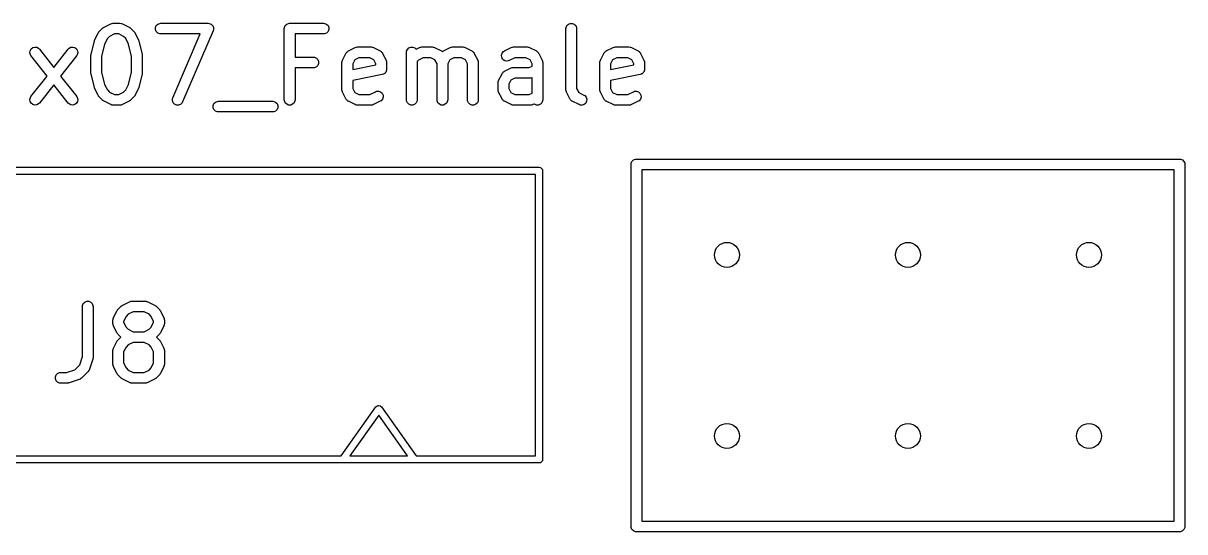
# Model space of a CAD drawing. Extents: x -2.17 to 1.75, y 0.41 to 2.84.
# Drawn here: x -0.019 to 0.623, y 2.562 to 2.843 of the extents above; entities that cross this region are included whole.
import ezdxf

# ---------------------------------------------------------------- set-up
doc = ezdxf.new("R2010")
doc.units = 0
doc.header["$MEASUREMENT"] = 0
doc.layers.add('BLACK', color=7, linetype='CONTINUOUS')

msp = doc.modelspace()

# ---------------------------------------------------------------- linework, layer by layer
at = {"layer": 'BLACK', "linetype": 'CONTINUOUS'}
for p, q in [((0.02962, 2.84265), (0.03016, 2.84286)), ((0.03016, 2.84286), (0.03026, 2.84286)), ((0.03026, 2.84286), (0.03036, 2.8429)), ((0.03036, 2.8429), (0.03094, 2.84296)), ((0.03094, 2.84296), (0.03469, 2.84296)), ((0.03469, 2.84296), (0.03526, 2.8429)), ((0.03526, 2.8429), (0.03536, 2.84286)), ((0.03536, 2.84286), (0.03547, 2.84286)), ((0.03547, 2.84286), (0.03601, 2.84265)), ((0.05554, 2.84246), (0.05661, 2.8429)), ((0.05661, 2.8429), (0.05718, 2.84296)), ((0.05718, 2.84296), (0.08343, 2.84296)), ((0.08343, 2.84296), (0.08401, 2.8429)), ((0.08401, 2.8429), (0.08402, 2.8429)), ((0.08402, 2.8429), (0.08404, 2.8429)), ((0.08404, 2.8429), (0.08455, 2.84268)), ((0.12678, 2.84246), (0.12785, 2.8429)), ((0.12785, 2.8429), (0.12843, 2.84296)), ((0.12843, 2.84296), (0.14717, 2.84296)), ((0.14717, 2.84296), (0.14775, 2.8429)), ((0.14775, 2.8429), (0.14881, 2.84246)), ((0.28239, 2.84246), (0.28345, 2.8429)), ((0.28345, 2.8429), (0.28461, 2.8429)), ((0.28461, 2.8429), (0.28567, 2.84246)), ((0.0208, 2.83383), (0.02267, 2.83758)), ((0.02267, 2.83758), (0.02283, 2.83783)), ((0.02283, 2.83783), (0.02286, 2.8379)), ((0.02286, 2.8379), (0.02292, 2.83798)), ((0.02292, 2.83798), (0.02298, 2.83807)), ((0.02298, 2.83807), (0.02304, 2.83812)), ((0.02304, 2.83812), (0.02323, 2.83835)), ((0.02323, 2.83835), (0.0251, 2.84022)), ((0.0251, 2.84022), (0.02533, 2.84041)), ((0.02533, 2.84041), (0.02538, 2.84047)), ((0.02538, 2.84047), (0.02547, 2.84052)), ((0.02547, 2.84052), (0.02555, 2.84059)), ((0.02555, 2.84059), (0.02562, 2.84062)), ((0.02562, 2.84062), (0.02587, 2.84077)), ((0.02587, 2.84077), (0.02962, 2.84265)), ((0.03163, 2.83705), (0.02894, 2.83571)), ((0.03399, 2.83705), (0.03163, 2.83705)), ((0.03669, 2.83571), (0.03399, 2.83705)), ((0.03601, 2.84265), (0.03976, 2.84077)), ((0.03976, 2.84077), (0.04, 2.84062)), ((0.04, 2.84062), (0.04008, 2.84059)), ((0.04008, 2.84059), (0.04016, 2.84052)), ((0.04016, 2.84052), (0.04025, 2.84047)), ((0.04025, 2.84047), (0.0403, 2.84041)), ((0.0403, 2.84041), (0.04052, 2.84022)), ((0.04052, 2.84022), (0.0424, 2.83835)), ((0.0424, 2.83835), (0.04258, 2.83812)), ((0.04258, 2.83812), (0.04264, 2.83807)), ((0.04264, 2.83807), (0.0427, 2.83798)), ((0.0427, 2.83798), (0.04277, 2.8379)), ((0.04277, 2.8379), (0.0428, 2.83783)), ((0.0428, 2.83783), (0.04295, 2.83758)), ((0.04295, 2.83758), (0.04483, 2.83383)), ((0.05429, 2.84058), (0.05473, 2.84165)), ((0.05429, 2.83943), (0.05429, 2.84058)), ((0.05473, 2.83837), (0.05429, 2.83943)), ((0.05473, 2.84165), (0.05554, 2.84246)), ((0.05554, 2.83755), (0.05473, 2.83837)), ((0.05661, 2.83711), (0.05554, 2.83755)), ((0.05718, 2.83705), (0.05661, 2.83711)), ((0.07895, 2.83705), (0.05718, 2.83705)), ((0.06384, 2.8018), (0.07895, 2.83705)), ((0.08614, 2.83884), (0.06927, 2.79947)), ((0.08455, 2.84268), (0.08507, 2.84246)), ((0.08507, 2.84246), (0.08508, 2.84245)), ((0.08508, 2.84245), (0.0851, 2.84244)), ((0.0851, 2.84244), (0.08549, 2.84204)), ((0.08549, 2.84204), (0.08589, 2.84165)), ((0.08589, 2.84165), (0.08589, 2.84163)), ((0.08589, 2.84163), (0.08591, 2.84162)), ((0.08591, 2.84162), (0.08611, 2.8411)), ((0.08611, 2.8411), (0.08633, 2.84058)), ((0.08632, 2.8394), (0.08614, 2.83884)), ((0.08633, 2.83943), (0.08632, 2.83941)), ((0.08632, 2.83941), (0.08632, 2.8394)), ((0.08633, 2.84058), (0.08633, 2.84056)), ((0.08633, 2.84056), (0.08633, 2.84055)), ((0.08633, 2.84055), (0.08633, 2.83999)), ((0.08633, 2.83999), (0.08633, 2.83943)), ((0.12547, 2.84001), (0.12553, 2.84058)), ((0.12547, 2.80064), (0.12547, 2.84001)), ((0.12553, 2.84058), (0.12597, 2.84165)), ((0.12597, 2.84165), (0.12678, 2.84246)), ((0.14717, 2.83705), (0.13138, 2.83705)), ((0.13138, 2.83705), (0.13138, 2.82421)), ((0.14775, 2.83711), (0.14717, 2.83705)), ((0.14881, 2.83755), (0.14775, 2.83711)), ((0.14881, 2.84246), (0.14963, 2.84165)), ((0.14963, 2.83837), (0.14881, 2.83755)), ((0.14963, 2.84165), (0.15007, 2.84058)), ((0.15007, 2.83943), (0.14963, 2.83837)), ((0.15007, 2.84058), (0.15007, 2.83943)), ((0.28108, 2.84001), (0.28113, 2.84058)), ((0.28108, 2.80626), (0.28108, 2.84001)), ((0.28113, 2.84058), (0.28158, 2.84165)), ((0.28158, 2.84165), (0.28239, 2.84246)), ((0.28567, 2.84246), (0.28649, 2.84165)), ((0.28649, 2.84165), (0.28693, 2.84058)), ((0.28693, 2.84058), (0.28698, 2.84001)), ((0.28698, 2.84001), (0.28698, 2.80696)), ((0.0187, 2.82573), (0.02057, 2.83322)), ((0.02057, 2.83322), (0.02059, 2.83327)), ((0.02059, 2.83329), (0.02068, 2.83353)), ((0.02059, 2.83327), (0.02059, 2.83329)), ((0.02068, 2.83353), (0.02077, 2.83377)), ((0.02077, 2.83377), (0.02078, 2.83379)), ((0.02078, 2.83379), (0.0208, 2.83383)), ((0.02622, 2.83148), (0.02452, 2.82465)), ((0.02774, 2.83451), (0.02622, 2.83148)), ((0.02894, 2.83571), (0.02774, 2.83451)), ((0.03788, 2.83451), (0.03669, 2.83571)), ((0.0394, 2.83148), (0.03788, 2.83451)), ((0.04111, 2.82465), (0.0394, 2.83148)), ((0.04483, 2.83383), (0.04484, 2.83379)), ((0.04484, 2.83379), (0.04486, 2.83377)), ((0.04486, 2.83377), (0.04494, 2.83353)), ((0.04494, 2.83353), (0.04503, 2.83329)), ((0.04503, 2.83329), (0.04504, 2.83327)), ((0.04504, 2.83327), (0.04505, 2.83322)), ((0.04505, 2.83322), (0.04693, 2.82573)), ((-0.01513, 2.82666), (-0.01499, 2.8278)), ((-0.01482, 2.82555), (-0.01513, 2.82666)), ((-0.01499, 2.8278), (-0.01442, 2.82881)), ((-0.0145, 2.82506), (-0.01482, 2.82555)), ((-0.00563, 2.81376), (-0.0145, 2.82506)), ((-0.01442, 2.82881), (-0.01352, 2.82952)), ((-0.01352, 2.82952), (-0.01241, 2.82983)), ((-0.01241, 2.82983), (-0.01127, 2.82969)), ((-0.01127, 2.82969), (-0.01026, 2.82913)), ((-0.01026, 2.82913), (-0.00986, 2.82871)), ((-0.00986, 2.82871), (-0.00187, 2.81854)), ((-0.00187, 2.81854), (0.00612, 2.82871)), ((0.01076, 2.82506), (0.00188, 2.81376)), ((0.00612, 2.82871), (0.00652, 2.82913)), ((0.00652, 2.82913), (0.00752, 2.82969)), ((0.00752, 2.82969), (0.00867, 2.82983)), ((0.00867, 2.82983), (0.00978, 2.82952)), ((0.00978, 2.82952), (0.01068, 2.82881)), ((0.01068, 2.82881), (0.01125, 2.8278)), ((0.01107, 2.82555), (0.01076, 2.82506)), ((0.01138, 2.82666), (0.01107, 2.82555)), ((0.01125, 2.8278), (0.01138, 2.82666)), ((0.01861, 2.82515), (0.01865, 2.82537)), ((0.01862, 2.82511), (0.01861, 2.82515)), ((0.01861, 2.82501), (0.01862, 2.82511)), ((0.01861, 2.81564), (0.01861, 2.82501)), ((0.01865, 2.82537), (0.01867, 2.82559)), ((0.01867, 2.82559), (0.01868, 2.82563)), ((0.01868, 2.82563), (0.0187, 2.82573)), ((0.02452, 2.82465), (0.02452, 2.816)), ((0.04111, 2.816), (0.04111, 2.82465)), ((0.04693, 2.82573), (0.04694, 2.82563)), ((0.04694, 2.82563), (0.04696, 2.82559)), ((0.04696, 2.82559), (0.04698, 2.82537)), ((0.04698, 2.82537), (0.04701, 2.82515)), ((0.04701, 2.82515), (0.047, 2.82511)), ((0.047, 2.82511), (0.04701, 2.82501)), ((0.04701, 2.82501), (0.04701, 2.81564)), ((0.13138, 2.82421), (0.14155, 2.82421)), ((0.14155, 2.82421), (0.14212, 2.82416)), ((0.14212, 2.82416), (0.14319, 2.82371)), ((0.14319, 2.82371), (0.144, 2.8229)), ((0.15766, 2.82258), (0.15953, 2.82633)), ((0.15953, 2.82633), (0.15959, 2.82643)), ((0.15959, 2.82643), (0.15961, 2.82647)), ((0.15961, 2.82647), (0.15965, 2.82653)), ((0.15965, 2.82653), (0.15984, 2.82682)), ((0.15984, 2.82682), (0.16012, 2.82706)), ((0.16012, 2.82706), (0.16036, 2.82734)), ((0.16036, 2.82734), (0.16065, 2.82753)), ((0.16065, 2.82753), (0.16071, 2.82757)), ((0.16071, 2.82757), (0.16075, 2.82759)), ((0.16075, 2.82759), (0.16085, 2.82765)), ((0.16085, 2.82765), (0.1646, 2.82952)), ((0.16662, 2.82393), (0.16437, 2.82281)), ((0.1646, 2.82952), (0.16514, 2.82973)), ((0.16514, 2.82973), (0.16525, 2.82974)), ((0.16525, 2.82974), (0.16534, 2.82978)), ((0.16534, 2.82978), (0.16592, 2.82984)), ((0.16592, 2.82984), (0.17342, 2.82984)), ((0.17272, 2.82393), (0.16662, 2.82393)), ((0.17497, 2.82281), (0.17272, 2.82393)), ((0.17342, 2.82984), (0.174, 2.82978)), ((0.174, 2.82978), (0.17409, 2.82974)), ((0.17409, 2.82974), (0.1742, 2.82973)), ((0.1742, 2.82973), (0.17474, 2.82952)), ((0.17474, 2.82952), (0.17849, 2.82765)), ((0.17849, 2.82765), (0.17859, 2.82759)), ((0.17859, 2.82759), (0.17863, 2.82757)), ((0.17863, 2.82757), (0.17869, 2.82753)), ((0.17869, 2.82753), (0.17898, 2.82734)), ((0.17898, 2.82734), (0.17922, 2.82706)), ((0.17922, 2.82706), (0.1795, 2.82682)), ((0.1795, 2.82682), (0.17969, 2.82653)), ((0.17969, 2.82653), (0.17973, 2.82647)), ((0.17973, 2.82647), (0.17975, 2.82643)), ((0.17975, 2.82643), (0.17981, 2.82633)), ((0.17981, 2.82633), (0.18168, 2.82258)), ((0.19296, 2.82688), (0.19302, 2.82746)), ((0.19296, 2.80064), (0.19296, 2.82688)), ((0.19302, 2.82746), (0.19346, 2.82852)), ((0.19346, 2.82852), (0.19428, 2.82934)), ((0.19428, 2.82934), (0.19534, 2.82978)), ((0.19534, 2.82978), (0.19649, 2.82978)), ((0.19649, 2.82978), (0.19756, 2.82934)), ((0.19756, 2.82934), (0.19832, 2.82858)), ((0.19832, 2.82858), (0.20022, 2.82952)), ((0.20224, 2.82393), (0.19954, 2.82258)), ((0.20022, 2.82952), (0.20076, 2.82973)), ((0.20076, 2.82973), (0.20087, 2.82974)), ((0.20087, 2.82974), (0.20097, 2.82978)), ((0.20097, 2.82978), (0.20154, 2.82984)), ((0.20154, 2.82984), (0.20717, 2.82984)), ((0.20647, 2.82393), (0.20224, 2.82393)), ((0.20871, 2.82281), (0.20647, 2.82393)), ((0.20717, 2.82984), (0.20774, 2.82978)), ((0.20774, 2.82978), (0.20784, 2.82974)), ((0.20784, 2.82974), (0.20795, 2.82973)), ((0.20795, 2.82973), (0.20849, 2.82952)), ((0.20849, 2.82952), (0.21224, 2.82765)), ((0.21224, 2.82765), (0.21233, 2.82759)), ((0.21233, 2.82759), (0.21238, 2.82757)), ((0.21238, 2.82757), (0.21243, 2.82753)), ((0.21243, 2.82753), (0.21273, 2.82734)), ((0.21273, 2.82734), (0.21279, 2.82727)), ((0.21279, 2.82727), (0.21285, 2.82734)), ((0.21285, 2.82734), (0.21315, 2.82753)), ((0.21315, 2.82753), (0.2132, 2.82757)), ((0.2132, 2.82757), (0.21325, 2.82759)), ((0.21325, 2.82759), (0.21334, 2.82765)), ((0.21334, 2.82765), (0.21709, 2.82952)), ((0.21911, 2.82393), (0.21687, 2.82281)), ((0.21709, 2.82952), (0.21763, 2.82973)), ((0.21763, 2.82973), (0.21774, 2.82974)), ((0.21774, 2.82974), (0.21784, 2.82978)), ((0.21784, 2.82978), (0.21841, 2.82984)), ((0.21841, 2.82984), (0.22404, 2.82984)), ((0.22334, 2.82393), (0.21911, 2.82393)), ((0.22559, 2.82281), (0.22334, 2.82393)), ((0.22404, 2.82984), (0.22461, 2.82978)), ((0.22461, 2.82978), (0.22471, 2.82974)), ((0.22471, 2.82974), (0.22482, 2.82973)), ((0.22482, 2.82973), (0.22536, 2.82952)), ((0.22536, 2.82952), (0.22911, 2.82765)), ((0.22911, 2.82765), (0.2292, 2.82759)), ((0.2292, 2.82759), (0.22925, 2.82757)), ((0.22925, 2.82757), (0.22931, 2.82753)), ((0.22931, 2.82753), (0.2296, 2.82734)), ((0.2296, 2.82734), (0.22984, 2.82706)), ((0.22984, 2.82706), (0.23012, 2.82682)), ((0.23012, 2.82682), (0.2303, 2.82653)), ((0.2303, 2.82653), (0.23035, 2.82647)), ((0.23035, 2.82647), (0.23037, 2.82643)), ((0.23037, 2.82643), (0.23043, 2.82633)), ((0.23043, 2.82633), (0.2323, 2.82258)), ((0.24548, 2.82538), (0.24584, 2.82647)), ((0.24556, 2.82423), (0.24548, 2.82538)), ((0.24608, 2.8232), (0.24556, 2.82423)), ((0.24584, 2.82647), (0.2466, 2.82734)), ((0.2466, 2.82734), (0.24709, 2.82765)), ((0.24709, 2.82765), (0.25084, 2.82952)), ((0.25286, 2.82393), (0.24973, 2.82237)), ((0.25084, 2.82952), (0.25138, 2.82973)), ((0.25138, 2.82973), (0.25149, 2.82974)), ((0.25149, 2.82974), (0.25158, 2.82978)), ((0.25158, 2.82978), (0.25216, 2.82984)), ((0.25216, 2.82984), (0.25966, 2.82984)), ((0.25896, 2.82393), (0.25286, 2.82393)), ((0.26121, 2.82281), (0.25896, 2.82393)), ((0.25966, 2.82984), (0.26023, 2.82978)), ((0.26023, 2.82978), (0.26033, 2.82974)), ((0.26033, 2.82974), (0.26044, 2.82973)), ((0.26044, 2.82973), (0.26098, 2.82952)), ((0.26098, 2.82952), (0.26473, 2.82765)), ((0.26473, 2.82765), (0.26483, 2.82759)), ((0.26483, 2.82759), (0.26487, 2.82757)), ((0.26487, 2.82757), (0.26493, 2.82753)), ((0.26493, 2.82753), (0.26522, 2.82734)), ((0.26522, 2.82734), (0.26546, 2.82706)), ((0.26546, 2.82706), (0.26574, 2.82682)), ((0.26574, 2.82682), (0.26592, 2.82653)), ((0.26592, 2.82653), (0.26597, 2.82647)), ((0.26597, 2.82647), (0.26599, 2.82643)), ((0.26599, 2.82643), (0.26605, 2.82633)), ((0.26605, 2.82633), (0.26792, 2.82258)), ((0.30014, 2.82258), (0.30201, 2.82633)), ((0.30201, 2.82633), (0.30207, 2.82643)), ((0.30207, 2.82643), (0.30209, 2.82647)), ((0.30209, 2.82647), (0.30214, 2.82653)), ((0.30214, 2.82653), (0.30232, 2.82682)), ((0.30232, 2.82682), (0.3026, 2.82706)), ((0.3026, 2.82706), (0.30284, 2.82734)), ((0.30284, 2.82734), (0.30313, 2.82753)), ((0.30313, 2.82753), (0.30319, 2.82757)), ((0.30319, 2.82757), (0.30324, 2.82759)), ((0.30324, 2.82759), (0.30333, 2.82765)), ((0.30333, 2.82765), (0.30708, 2.82952)), ((0.3091, 2.82393), (0.30685, 2.82281)), ((0.30708, 2.82952), (0.30762, 2.82973)), ((0.30762, 2.82973), (0.30773, 2.82974)), ((0.30773, 2.82974), (0.30783, 2.82978)), ((0.30783, 2.82978), (0.3084, 2.82984)), ((0.3084, 2.82984), (0.3159, 2.82984)), ((0.3152, 2.82393), (0.3091, 2.82393)), ((0.31745, 2.82281), (0.3152, 2.82393)), ((0.3159, 2.82984), (0.31648, 2.82978)), ((0.31648, 2.82978), (0.31658, 2.82974)), ((0.31658, 2.82974), (0.31668, 2.82973)), ((0.31668, 2.82973), (0.31722, 2.82952)), ((0.31722, 2.82952), (0.32097, 2.82765)), ((0.32097, 2.82765), (0.32107, 2.82759)), ((0.32107, 2.82759), (0.32111, 2.82757)), ((0.32111, 2.82757), (0.32117, 2.82753)), ((0.32117, 2.82753), (0.32146, 2.82734)), ((0.32146, 2.82734), (0.3217, 2.82706)), ((0.3217, 2.82706), (0.32198, 2.82682)), ((0.32198, 2.82682), (0.32217, 2.82653)), ((0.32217, 2.82653), (0.32222, 2.82647)), ((0.32222, 2.82647), (0.32223, 2.82643)), ((0.32223, 2.82643), (0.32229, 2.82633)), ((0.32229, 2.82633), (0.32417, 2.82258)), ((0.14155, 2.81831), (0.13138, 2.81831)), ((0.13138, 2.81831), (0.13138, 2.80064)), ((0.14212, 2.81836), (0.14155, 2.81831)), ((0.14319, 2.8188), (0.14212, 2.81836)), ((0.144, 2.81962), (0.14319, 2.8188)), ((0.144, 2.8229), (0.14444, 2.82184)), ((0.14444, 2.82068), (0.144, 2.81962)), ((0.14444, 2.82184), (0.14444, 2.82068)), ((0.15734, 2.82126), (0.1574, 2.82184)), ((0.15734, 2.80626), (0.15734, 2.82126)), ((0.1574, 2.82184), (0.15744, 2.82193)), ((0.15744, 2.82193), (0.15745, 2.82204)), ((0.15745, 2.82204), (0.15766, 2.82258)), ((0.16437, 2.82281), (0.16325, 2.82056)), ((0.16325, 2.82056), (0.16325, 2.81736)), ((0.16325, 2.81736), (0.17609, 2.81993)), ((0.17609, 2.82056), (0.17497, 2.82281)), ((0.17609, 2.81993), (0.17609, 2.82056)), ((0.18168, 2.82258), (0.18189, 2.82204)), ((0.18189, 2.82204), (0.1819, 2.82193)), ((0.1819, 2.82193), (0.18194, 2.82184)), ((0.18194, 2.82184), (0.182, 2.82126)), ((0.182, 2.81751), (0.18194, 2.81693)), ((0.182, 2.82126), (0.182, 2.81751)), ((0.19954, 2.82258), (0.19887, 2.82191)), ((0.19887, 2.82191), (0.19887, 2.80064)), ((0.20984, 2.82056), (0.20871, 2.82281)), ((0.20984, 2.80064), (0.20984, 2.82056)), ((0.21687, 2.82281), (0.21574, 2.82056)), ((0.21574, 2.82056), (0.21574, 2.80064)), ((0.22671, 2.82056), (0.22559, 2.82281)), ((0.22671, 2.80064), (0.22671, 2.82056)), ((0.2323, 2.82258), (0.23251, 2.82204)), ((0.23251, 2.82204), (0.23252, 2.82193)), ((0.23252, 2.82193), (0.23256, 2.82184)), ((0.23256, 2.82184), (0.23262, 2.82126)), ((0.23262, 2.82126), (0.23262, 2.80064)), ((0.24695, 2.82244), (0.24608, 2.8232)), ((0.24804, 2.82208), (0.24695, 2.82244)), ((0.24709, 2.8164), (0.25084, 2.81828)), ((0.24919, 2.82216), (0.24804, 2.82208)), ((0.24973, 2.82237), (0.24919, 2.82216)), ((0.25084, 2.81828), (0.25138, 2.81848)), ((0.25138, 2.81848), (0.25149, 2.81849)), ((0.25149, 2.81849), (0.25158, 2.81853)), ((0.25158, 2.81853), (0.25216, 2.81859)), ((0.25216, 2.81859), (0.26084, 2.81859)), ((0.26084, 2.81859), (0.26233, 2.81933)), ((0.26233, 2.82056), (0.26121, 2.82281)), ((0.26233, 2.81933), (0.26233, 2.82056)), ((0.26792, 2.82258), (0.26813, 2.82204)), ((0.26813, 2.82204), (0.26814, 2.82193)), ((0.26814, 2.82193), (0.26818, 2.82184)), ((0.26818, 2.82184), (0.26824, 2.82126)), ((0.26824, 2.82126), (0.26824, 2.80064)), ((0.29983, 2.82126), (0.29988, 2.82184)), ((0.29983, 2.80626), (0.29983, 2.82126)), ((0.29988, 2.82184), (0.29992, 2.82193)), ((0.29992, 2.82193), (0.29993, 2.82204)), ((0.29993, 2.82204), (0.30014, 2.82258)), ((0.30685, 2.82281), (0.30573, 2.82056)), ((0.30573, 2.82056), (0.30573, 2.81736)), ((0.30573, 2.81736), (0.31857, 2.81993)), ((0.31857, 2.82056), (0.31745, 2.82281)), ((0.31857, 2.81993), (0.31857, 2.82056)), ((0.32417, 2.82258), (0.32437, 2.82204)), ((0.32437, 2.82204), (0.32438, 2.82193)), ((0.32438, 2.82193), (0.32442, 2.82184)), ((0.32442, 2.82184), (0.32448, 2.82126)), ((0.32448, 2.81751), (0.32442, 2.81693)), ((0.32448, 2.82126), (0.32448, 2.81751)), ((-0.0145, 2.80246), (-0.00563, 2.81376)), ((0.00188, 2.81376), (0.01076, 2.80246)), ((0.01862, 2.81553), (0.01861, 2.81564)), ((0.01861, 2.81549), (0.01862, 2.81553)), ((0.01865, 2.81528), (0.01861, 2.81549)), ((0.01867, 2.81506), (0.01865, 2.81528)), ((0.01868, 2.81502), (0.01867, 2.81506)), ((0.0187, 2.81492), (0.01868, 2.81502)), ((0.02057, 2.80742), (0.0187, 2.81492)), ((0.02452, 2.816), (0.02622, 2.80917)), ((0.0394, 2.80917), (0.04111, 2.816)), ((0.04693, 2.81492), (0.04505, 2.80742)), ((0.04694, 2.81502), (0.04693, 2.81492)), ((0.04696, 2.81506), (0.04694, 2.81502)), ((0.04698, 2.81528), (0.04696, 2.81506)), ((0.04701, 2.81549), (0.04698, 2.81528)), ((0.04701, 2.81564), (0.047, 2.81553)), ((0.047, 2.81553), (0.04701, 2.81549)), ((0.17962, 2.81461), (0.16325, 2.81134)), ((0.16325, 2.81134), (0.16325, 2.80696)), ((0.18018, 2.81478), (0.17962, 2.81461)), ((0.18042, 2.81494), (0.18018, 2.81478)), ((0.18068, 2.81505), (0.18042, 2.81494)), ((0.18089, 2.81526), (0.18068, 2.81505)), ((0.18113, 2.81542), (0.18089, 2.81526)), ((0.18129, 2.81566), (0.18113, 2.81542)), ((0.1815, 2.81587), (0.18129, 2.81566)), ((0.18161, 2.81614), (0.1815, 2.81587)), ((0.18177, 2.81638), (0.18161, 2.81614)), ((0.18183, 2.81667), (0.18177, 2.81638)), ((0.18194, 2.81693), (0.18183, 2.81667)), ((0.24368, 2.81068), (0.24369, 2.81079)), ((0.24369, 2.81079), (0.24389, 2.81133)), ((0.24389, 2.81133), (0.24577, 2.81508)), ((0.24577, 2.81508), (0.24583, 2.81518)), ((0.24583, 2.81518), (0.24584, 2.81522)), ((0.24584, 2.81522), (0.24589, 2.81528)), ((0.24589, 2.81528), (0.24608, 2.81557)), ((0.24608, 2.81557), (0.24636, 2.81581)), ((0.24636, 2.81581), (0.2466, 2.81609)), ((0.2466, 2.81609), (0.24689, 2.81628)), ((0.24689, 2.81628), (0.24695, 2.81633)), ((0.24695, 2.81633), (0.24699, 2.81634)), ((0.24699, 2.81634), (0.24709, 2.8164)), ((0.25061, 2.81156), (0.24949, 2.80931)), ((0.25286, 2.81268), (0.25061, 2.81156)), ((0.26153, 2.81268), (0.25286, 2.81268)), ((0.26211, 2.81274), (0.26153, 2.81268)), ((0.26221, 2.81278), (0.26211, 2.81274)), ((0.26231, 2.81279), (0.26221, 2.81278)), ((0.26233, 2.81279), (0.26231, 2.81279)), ((0.26233, 2.80434), (0.26233, 2.81279)), ((0.32211, 2.81461), (0.30573, 2.81134)), ((0.30573, 2.81134), (0.30573, 2.80696)), ((0.32266, 2.81478), (0.32211, 2.81461)), ((0.3229, 2.81494), (0.32266, 2.81478)), ((0.32317, 2.81505), (0.3229, 2.81494)), ((0.32337, 2.81526), (0.32317, 2.81505)), ((0.32362, 2.81542), (0.32337, 2.81526)), ((0.32378, 2.81566), (0.32362, 2.81542)), ((0.32398, 2.81587), (0.32378, 2.81566)), ((0.32409, 2.81614), (0.32398, 2.81587)), ((0.32426, 2.81638), (0.32409, 2.81614)), ((0.32431, 2.81667), (0.32426, 2.81638)), ((0.32442, 2.81693), (0.32431, 2.81667)), ((-0.00187, 2.80898), (-0.00986, 2.79881)), ((0.00612, 2.79881), (-0.00187, 2.80898)), ((0.02059, 2.80738), (0.02057, 2.80742)), ((0.02059, 2.80736), (0.02059, 2.80738)), ((0.02068, 2.80712), (0.02059, 2.80736)), ((0.02077, 2.80687), (0.02068, 2.80712)), ((0.02078, 2.80686), (0.02077, 2.80687)), ((0.0208, 2.80682), (0.02078, 2.80686)), ((0.02267, 2.80307), (0.0208, 2.80682)), ((0.02622, 2.80917), (0.02774, 2.80614)), ((0.02774, 2.80614), (0.02894, 2.80494)), ((0.02894, 2.80494), (0.03163, 2.80359)), ((0.03399, 2.80359), (0.03669, 2.80494)), ((0.03669, 2.80494), (0.03788, 2.80614)), ((0.03788, 2.80614), (0.0394, 2.80917)), ((0.04483, 2.80682), (0.04295, 2.80307)), ((0.04484, 2.80686), (0.04483, 2.80682)), ((0.04486, 2.80687), (0.04484, 2.80686)), ((0.04494, 2.80712), (0.04486, 2.80687)), ((0.04503, 2.80736), (0.04494, 2.80712)), ((0.04504, 2.80738), (0.04503, 2.80736)), ((0.04505, 2.80742), (0.04504, 2.80738)), ((0.1574, 2.80569), (0.15734, 2.80626)), ((0.15744, 2.80559), (0.1574, 2.80569)), ((0.15745, 2.80548), (0.15744, 2.80559)), ((0.15766, 2.80494), (0.15745, 2.80548)), ((0.15953, 2.80119), (0.15766, 2.80494)), ((0.16325, 2.80696), (0.16437, 2.80471)), ((0.16437, 2.80471), (0.16662, 2.80359)), ((0.17272, 2.80359), (0.17585, 2.80515)), ((0.17585, 2.80515), (0.17639, 2.80536)), ((0.17639, 2.80536), (0.17754, 2.80544)), ((0.17754, 2.80544), (0.17863, 2.80508)), ((0.17863, 2.80508), (0.1795, 2.80432)), ((0.1795, 2.80432), (0.18002, 2.80329)), ((0.24358, 2.81001), (0.24364, 2.81059)), ((0.24358, 2.80626), (0.24358, 2.81001)), ((0.24364, 2.80569), (0.24358, 2.80626)), ((0.24364, 2.81059), (0.24368, 2.81068)), ((0.24368, 2.80559), (0.24364, 2.80569)), ((0.24369, 2.80548), (0.24368, 2.80559)), ((0.24389, 2.80494), (0.24369, 2.80548)), ((0.24577, 2.80119), (0.24389, 2.80494)), ((0.24949, 2.80931), (0.24949, 2.80696)), ((0.24949, 2.80696), (0.25061, 2.80471)), ((0.25061, 2.80471), (0.25286, 2.80359)), ((0.26084, 2.80359), (0.26233, 2.80434)), ((0.28113, 2.80569), (0.28108, 2.80626)), ((0.28118, 2.80559), (0.28113, 2.80569)), ((0.28118, 2.80548), (0.28118, 2.80559)), ((0.28139, 2.80494), (0.28118, 2.80548)), ((0.28326, 2.80119), (0.28139, 2.80494)), ((0.28698, 2.80696), (0.28811, 2.80471)), ((0.28811, 2.80471), (0.29098, 2.80328)), ((0.29988, 2.80569), (0.29983, 2.80626)), ((0.29992, 2.80559), (0.29988, 2.80569)), ((0.29993, 2.80548), (0.29992, 2.80559)), ((0.30014, 2.80494), (0.29993, 2.80548)), ((0.30201, 2.80119), (0.30014, 2.80494)), ((0.30573, 2.80696), (0.30685, 2.80471)), ((0.30685, 2.80471), (0.3091, 2.80359)), ((0.3152, 2.80359), (0.31833, 2.80515)), ((0.31833, 2.80515), (0.31887, 2.80536)), ((0.31887, 2.80536), (0.32002, 2.80544)), ((0.32002, 2.80544), (0.32111, 2.80508)), ((0.32111, 2.80508), (0.32198, 2.80432)), ((0.32198, 2.80432), (0.3225, 2.80329)), ((-0.01513, 2.80086), (-0.01482, 2.80197)), ((-0.01499, 2.79972), (-0.01513, 2.80086)), ((-0.01442, 2.79872), (-0.01499, 2.79972)), ((-0.01482, 2.80197), (-0.0145, 2.80246)), ((-0.01352, 2.798), (-0.01442, 2.79872)), ((-0.01241, 2.79769), (-0.01352, 2.798)), ((-0.01026, 2.79839), (-0.01127, 2.79783)), ((-0.00986, 2.79881), (-0.01026, 2.79839)), ((0.00652, 2.79839), (0.00612, 2.79881)), ((0.00752, 2.79783), (0.00652, 2.79839)), ((0.00978, 2.798), (0.00867, 2.79769)), ((0.01068, 2.79872), (0.00978, 2.798)), ((0.01125, 2.79972), (0.01068, 2.79872)), ((0.01076, 2.80246), (0.01107, 2.80197)), ((0.01107, 2.80197), (0.01138, 2.80086)), ((0.01138, 2.80086), (0.01125, 2.79972)), ((0.02283, 2.80282), (0.02267, 2.80307)), ((0.02286, 2.80275), (0.02283, 2.80282)), ((0.02292, 2.80267), (0.02286, 2.80275)), ((0.02298, 2.80258), (0.02292, 2.80267)), ((0.02304, 2.80253), (0.02298, 2.80258)), ((0.02323, 2.8023), (0.02304, 2.80253)), ((0.0251, 2.80042), (0.02323, 2.8023)), ((0.02533, 2.80024), (0.0251, 2.80042)), ((0.02538, 2.80018), (0.02533, 2.80024)), ((0.02547, 2.80012), (0.02538, 2.80018)), ((0.02555, 2.80006), (0.02547, 2.80012)), ((0.02562, 2.80003), (0.02555, 2.80006)), ((0.02587, 2.79987), (0.02562, 2.80003)), ((0.02962, 2.798), (0.02587, 2.79987)), ((0.03016, 2.79779), (0.02962, 2.798)), ((0.03163, 2.80359), (0.03399, 2.80359)), ((0.03601, 2.798), (0.03547, 2.79779)), ((0.03976, 2.79987), (0.03601, 2.798)), ((0.04, 2.80003), (0.03976, 2.79987)), ((0.04008, 2.80006), (0.04, 2.80003)), ((0.04016, 2.80012), (0.04008, 2.80006)), ((0.04025, 2.80018), (0.04016, 2.80012)), ((0.0403, 2.80024), (0.04025, 2.80018)), ((0.04052, 2.80042), (0.0403, 2.80024)), ((0.0424, 2.8023), (0.04052, 2.80042)), ((0.04258, 2.80253), (0.0424, 2.8023)), ((0.04264, 2.80258), (0.04258, 2.80253)), ((0.0427, 2.80267), (0.04264, 2.80258)), ((0.04277, 2.80275), (0.0427, 2.80267)), ((0.0428, 2.80282), (0.04277, 2.80275)), ((0.04295, 2.80307), (0.0428, 2.80282)), ((0.06366, 2.8001), (0.06367, 2.80125)), ((0.06408, 2.79903), (0.06366, 2.8001)), ((0.06367, 2.80125), (0.06384, 2.8018)), ((0.06489, 2.7982), (0.06408, 2.79903)), ((0.06595, 2.79775), (0.06489, 2.7982)), ((0.06817, 2.79816), (0.0671, 2.79773)), ((0.06899, 2.79897), (0.06817, 2.79816)), ((0.06927, 2.79947), (0.06899, 2.79897)), ((0.08616, 2.79746), (0.0866, 2.79853)), ((0.0866, 2.79853), (0.08741, 2.79934)), ((0.08741, 2.79934), (0.08848, 2.79978)), ((0.08848, 2.79978), (0.08906, 2.79984)), ((0.08906, 2.79984), (0.11905, 2.79984)), ((0.11905, 2.79984), (0.11963, 2.79978)), ((0.11963, 2.79978), (0.12069, 2.79934)), ((0.12069, 2.79934), (0.12151, 2.79853)), ((0.12151, 2.79853), (0.12195, 2.79746)), ((0.12553, 2.80006), (0.12547, 2.80064)), ((0.12597, 2.799), (0.12553, 2.80006)), ((0.12678, 2.79818), (0.12597, 2.799)), ((0.12785, 2.79774), (0.12678, 2.79818)), ((0.13007, 2.79818), (0.129, 2.79774)), ((0.13088, 2.799), (0.13007, 2.79818)), ((0.13132, 2.80006), (0.13088, 2.799)), ((0.13138, 2.80064), (0.13132, 2.80006)), ((0.15959, 2.8011), (0.15953, 2.80119)), ((0.15961, 2.80105), (0.15959, 2.8011)), ((0.15965, 2.80099), (0.15961, 2.80105)), ((0.15984, 2.8007), (0.15965, 2.80099)), ((0.16012, 2.80046), (0.15984, 2.8007)), ((0.16036, 2.80018), (0.16012, 2.80046)), ((0.16065, 2.8), (0.16036, 2.80018)), ((0.16071, 2.79995), (0.16065, 2.8)), ((0.16075, 2.79993), (0.16071, 2.79995)), ((0.16085, 2.79987), (0.16075, 2.79993)), ((0.1646, 2.798), (0.16085, 2.79987)), ((0.16514, 2.79779), (0.1646, 2.798)), ((0.16662, 2.80359), (0.17272, 2.80359)), ((0.17474, 2.798), (0.1742, 2.79779)), ((0.17849, 2.79987), (0.17474, 2.798)), ((0.17898, 2.80018), (0.17849, 2.79987)), ((0.17973, 2.80105), (0.17898, 2.80018)), ((0.1801, 2.80214), (0.17973, 2.80105)), ((0.18002, 2.80329), (0.1801, 2.80214)), ((0.19302, 2.80006), (0.19296, 2.80064)), ((0.19346, 2.799), (0.19302, 2.80006)), ((0.19428, 2.79818), (0.19346, 2.799)), ((0.19534, 2.79774), (0.19428, 2.79818)), ((0.19756, 2.79818), (0.19649, 2.79774)), ((0.19837, 2.799), (0.19756, 2.79818)), ((0.19881, 2.80006), (0.19837, 2.799)), ((0.19887, 2.80064), (0.19881, 2.80006)), ((0.20989, 2.80006), (0.20984, 2.80064)), ((0.21033, 2.799), (0.20989, 2.80006)), ((0.21115, 2.79818), (0.21033, 2.799)), ((0.21221, 2.79774), (0.21115, 2.79818)), ((0.21443, 2.79818), (0.21337, 2.79774)), ((0.21524, 2.799), (0.21443, 2.79818)), ((0.21569, 2.80006), (0.21524, 2.799)), ((0.21574, 2.80064), (0.21569, 2.80006)), ((0.22677, 2.80006), (0.22671, 2.80064)), ((0.22721, 2.799), (0.22677, 2.80006)), ((0.22802, 2.79818), (0.22721, 2.799)), ((0.22909, 2.79774), (0.22802, 2.79818)), ((0.2313, 2.79818), (0.23024, 2.79774)), ((0.23212, 2.799), (0.2313, 2.79818)), ((0.23256, 2.80006), (0.23212, 2.799)), ((0.23262, 2.80064), (0.23256, 2.80006)), ((0.24583, 2.8011), (0.24577, 2.80119)), ((0.24584, 2.80105), (0.24583, 2.8011)), ((0.24589, 2.80099), (0.24584, 2.80105)), ((0.24608, 2.8007), (0.24589, 2.80099)), ((0.24636, 2.80046), (0.24608, 2.8007)), ((0.2466, 2.80018), (0.24636, 2.80046)), ((0.24689, 2.8), (0.2466, 2.80018)), ((0.24695, 2.79995), (0.24689, 2.8)), ((0.24699, 2.79993), (0.24695, 2.79995)), ((0.24709, 2.79987), (0.24699, 2.79993)), ((0.25084, 2.798), (0.24709, 2.79987)), ((0.25138, 2.79779), (0.25084, 2.798)), ((0.25286, 2.80359), (0.26084, 2.80359)), ((0.26285, 2.798), (0.26231, 2.79779)), ((0.2635, 2.79832), (0.26285, 2.798)), ((0.26364, 2.79818), (0.2635, 2.79832)), ((0.26471, 2.79774), (0.26364, 2.79818)), ((0.26692, 2.79818), (0.26586, 2.79774)), ((0.26774, 2.799), (0.26692, 2.79818)), ((0.26818, 2.80006), (0.26774, 2.799)), ((0.26824, 2.80064), (0.26818, 2.80006)), ((0.28333, 2.8011), (0.28326, 2.80119)), ((0.28334, 2.80105), (0.28333, 2.8011)), ((0.28339, 2.80099), (0.28334, 2.80105)), ((0.28357, 2.8007), (0.28339, 2.80099)), ((0.28385, 2.80046), (0.28357, 2.8007)), ((0.2841, 2.80018), (0.28385, 2.80046)), ((0.28439, 2.8), (0.2841, 2.80018)), ((0.28444, 2.79995), (0.28439, 2.8)), ((0.28449, 2.79993), (0.28444, 2.79995)), ((0.28458, 2.79987), (0.28449, 2.79993)), ((0.28833, 2.798), (0.28458, 2.79987)), ((0.28888, 2.79779), (0.28833, 2.798)), ((0.29112, 2.79807), (0.29002, 2.79771)), ((0.29098, 2.80328), (0.29147, 2.80297)), ((0.29199, 2.79883), (0.29112, 2.79807)), ((0.29147, 2.80297), (0.29222, 2.8021)), ((0.2925, 2.79986), (0.29199, 2.79883)), ((0.29222, 2.8021), (0.29258, 2.80101)), ((0.29258, 2.80101), (0.2925, 2.79986)), ((0.30207, 2.8011), (0.30201, 2.80119)), ((0.30209, 2.80105), (0.30207, 2.8011)), ((0.30214, 2.80099), (0.30209, 2.80105)), ((0.30232, 2.8007), (0.30214, 2.80099)), ((0.3026, 2.80046), (0.30232, 2.8007)), ((0.30284, 2.80018), (0.3026, 2.80046)), ((0.30313, 2.8), (0.30284, 2.80018)), ((0.30319, 2.79995), (0.30313, 2.8)), ((0.30324, 2.79993), (0.30319, 2.79995)), ((0.30333, 2.79987), (0.30324, 2.79993)), ((0.30708, 2.798), (0.30333, 2.79987)), ((0.30762, 2.79779), (0.30708, 2.798)), ((0.3091, 2.80359), (0.3152, 2.80359)), ((0.31722, 2.798), (0.31668, 2.79779)), ((0.32097, 2.79987), (0.31722, 2.798)), ((0.32146, 2.80018), (0.32097, 2.79987)), ((0.32222, 2.80105), (0.32146, 2.80018)), ((0.32258, 2.80214), (0.32222, 2.80105)), ((0.3225, 2.80329), (0.32258, 2.80214)), ((-0.01127, 2.79783), (-0.01241, 2.79769)), ((0.00867, 2.79769), (0.00752, 2.79783)), ((0.03026, 2.79778), (0.03016, 2.79779)), ((0.03036, 2.79774), (0.03026, 2.79778)), ((0.03094, 2.79768), (0.03036, 2.79774)), ((0.03469, 2.79768), (0.03094, 2.79768)), ((0.03526, 2.79774), (0.03469, 2.79768)), ((0.03536, 2.79778), (0.03526, 2.79774)), ((0.03547, 2.79779), (0.03536, 2.79778)), ((0.0671, 2.79773), (0.06595, 2.79775)), ((0.08616, 2.79631), (0.08616, 2.79746)), ((0.0866, 2.79525), (0.08616, 2.79631)), ((0.08741, 2.79443), (0.0866, 2.79525)), ((0.08848, 2.79399), (0.08741, 2.79443)), ((0.08906, 2.79393), (0.08848, 2.79399)), ((0.11905, 2.79393), (0.08906, 2.79393)), ((0.11963, 2.79399), (0.11905, 2.79393)), ((0.12069, 2.79443), (0.11963, 2.79399)), ((0.12151, 2.79525), (0.12069, 2.79443)), ((0.12195, 2.79631), (0.12151, 2.79525)), ((0.12195, 2.79746), (0.12195, 2.79631)), ((0.129, 2.79774), (0.12785, 2.79774)), ((0.16525, 2.79778), (0.16514, 2.79779)), ((0.16534, 2.79774), (0.16525, 2.79778)), ((0.16592, 2.79768), (0.16534, 2.79774)), ((0.17342, 2.79768), (0.16592, 2.79768)), ((0.174, 2.79774), (0.17342, 2.79768)), ((0.17409, 2.79778), (0.174, 2.79774)), ((0.1742, 2.79779), (0.17409, 2.79778)), ((0.19649, 2.79774), (0.19534, 2.79774)), ((0.21337, 2.79774), (0.21221, 2.79774)), ((0.23024, 2.79774), (0.22909, 2.79774)), ((0.25149, 2.79778), (0.25138, 2.79779)), ((0.25158, 2.79774), (0.25149, 2.79778)), ((0.25216, 2.79768), (0.25158, 2.79774)), ((0.26153, 2.79768), (0.25216, 2.79768)), ((0.26211, 2.79774), (0.26153, 2.79768)), ((0.26221, 2.79778), (0.26211, 2.79774)), ((0.26231, 2.79779), (0.26221, 2.79778)), ((0.26586, 2.79774), (0.26471, 2.79774)), ((0.29002, 2.79771), (0.28888, 2.79779)), ((0.30773, 2.79778), (0.30762, 2.79779)), ((0.30783, 2.79774), (0.30773, 2.79778)), ((0.3084, 2.79768), (0.30783, 2.79774)), ((0.3159, 2.79768), (0.3084, 2.79768)), ((0.31648, 2.79774), (0.3159, 2.79768)), ((0.31658, 2.79778), (0.31648, 2.79774)), ((0.31668, 2.79779), (0.31658, 2.79778)), ((0.3171, 2.76558), (0.31754, 2.76664)), ((0.31754, 2.76664), (0.31836, 2.76746)), ((0.31836, 2.76746), (0.31942, 2.7679)), ((0.31942, 2.7679), (0.32, 2.76795)), ((0.32, 2.76795), (0.62, 2.76795)), ((0.62, 2.76795), (0.62058, 2.7679)), ((0.62058, 2.7679), (0.62164, 2.76746)), ((0.62164, 2.76746), (0.62246, 2.76664)), ((0.62246, 2.76664), (0.6229, 2.76558)), ((-0.20622, 2.76343), (0.26622, 2.76343)), ((0.26425, 2.75949), (-0.20425, 2.75949)), ((0.26425, 2.60398), (0.26425, 2.75949)), ((0.26622, 2.76343), (0.26697, 2.76328)), ((0.26697, 2.76328), (0.26804, 2.76221)), ((0.26804, 2.76221), (0.26819, 2.76146)), ((0.26819, 2.76146), (0.26819, 2.60201)), ((0.31705, 2.765), (0.3171, 2.76558)), ((0.31705, 2.565), (0.31705, 2.765)), ((0.32295, 2.76205), (0.32295, 2.56795)), ((0.61705, 2.76205), (0.32295, 2.76205)), ((0.61705, 2.56795), (0.61705, 2.76205)), ((0.6229, 2.76558), (0.62295, 2.765)), ((0.62295, 2.765), (0.62295, 2.565)), ((0.01442, 2.6881), (0.01524, 2.68892)), ((0.01524, 2.68892), (0.0163, 2.68936)), ((0.0163, 2.68936), (0.01745, 2.68936)), ((0.01745, 2.68936), (0.01852, 2.68892)), ((0.01852, 2.68892), (0.01933, 2.6881)), ((0.03618, 2.68723), (0.03993, 2.6891)), ((0.03993, 2.6891), (0.04047, 2.68931)), ((0.04047, 2.68931), (0.04057, 2.68932)), ((0.04057, 2.68932), (0.04067, 2.68936)), ((0.04067, 2.68936), (0.04125, 2.68942)), ((0.04125, 2.68942), (0.04875, 2.68942)), ((0.04875, 2.68942), (0.04932, 2.68936)), ((0.04932, 2.68936), (0.04942, 2.68932)), ((0.04942, 2.68932), (0.04953, 2.68931)), ((0.04953, 2.68931), (0.05007, 2.6891)), ((0.05007, 2.6891), (0.05382, 2.68723)), ((0.01392, 2.68646), (0.01398, 2.68704)), ((0.01392, 2.65882), (0.01392, 2.68646)), ((0.01398, 2.68704), (0.01442, 2.6881)), ((0.01933, 2.6881), (0.01977, 2.68704)), ((0.01977, 2.68704), (0.01983, 2.68646)), ((0.01983, 2.68646), (0.01983, 2.65834)), ((0.03111, 2.68029), (0.03298, 2.68403)), ((0.03298, 2.68403), (0.03314, 2.68428)), ((0.03314, 2.68428), (0.03317, 2.68435)), ((0.03317, 2.68435), (0.03324, 2.68444)), ((0.03324, 2.68444), (0.03329, 2.68452)), ((0.03329, 2.68452), (0.03335, 2.68458)), ((0.03335, 2.68458), (0.03354, 2.6848)), ((0.03354, 2.6848), (0.03541, 2.68668)), ((0.03541, 2.68668), (0.03564, 2.68686)), ((0.03564, 2.68686), (0.03569, 2.68692)), ((0.03569, 2.68692), (0.03578, 2.68698)), ((0.03578, 2.68698), (0.03586, 2.68704)), ((0.03586, 2.68704), (0.03593, 2.68707)), ((0.03593, 2.68707), (0.03618, 2.68723)), ((0.04195, 2.68351), (0.03925, 2.68216)), ((0.04805, 2.68351), (0.04195, 2.68351)), ((0.05075, 2.68216), (0.04805, 2.68351)), ((0.05382, 2.68723), (0.05407, 2.68707)), ((0.05407, 2.68707), (0.05414, 2.68704)), ((0.05414, 2.68704), (0.05422, 2.68698)), ((0.05422, 2.68698), (0.05431, 2.68692)), ((0.05431, 2.68692), (0.05436, 2.68686)), ((0.05436, 2.68686), (0.05459, 2.68668)), ((0.05459, 2.68668), (0.05646, 2.6848)), ((0.05646, 2.6848), (0.05665, 2.68458)), ((0.05665, 2.68458), (0.0567, 2.68452)), ((0.0567, 2.68452), (0.05676, 2.68444)), ((0.05676, 2.68444), (0.05683, 2.68435)), ((0.05683, 2.68435), (0.05686, 2.68428)), ((0.05686, 2.68428), (0.05701, 2.68403)), ((0.05701, 2.68403), (0.05889, 2.68029)), ((0.0308, 2.67896), (0.03085, 2.67954)), ((0.0308, 2.67709), (0.0308, 2.67896)), ((0.03085, 2.67651), (0.0308, 2.67709)), ((0.03085, 2.67954), (0.03089, 2.67964)), ((0.03089, 2.67642), (0.03085, 2.67651)), ((0.03089, 2.67964), (0.0309, 2.67974)), ((0.0309, 2.67631), (0.03089, 2.67642)), ((0.0309, 2.67974), (0.03111, 2.68029)), ((0.03111, 2.67577), (0.0309, 2.67631)), ((0.03805, 2.68097), (0.0367, 2.67827)), ((0.0367, 2.67827), (0.0367, 2.67779)), ((0.0367, 2.67779), (0.03805, 2.67509)), ((0.03925, 2.68216), (0.03805, 2.68097)), ((0.05195, 2.68097), (0.05075, 2.68216)), ((0.05329, 2.67827), (0.05195, 2.68097)), ((0.05195, 2.67509), (0.05329, 2.67779)), ((0.05329, 2.67779), (0.05329, 2.67827)), ((0.05889, 2.68029), (0.05909, 2.67974)), ((0.05909, 2.67631), (0.05889, 2.67577)), ((0.05909, 2.67974), (0.0591, 2.67964)), ((0.0591, 2.67642), (0.05909, 2.67631)), ((0.0591, 2.67964), (0.05914, 2.67954)), ((0.05914, 2.67651), (0.0591, 2.67642)), ((0.05914, 2.67954), (0.0592, 2.67896)), ((0.0592, 2.67709), (0.05914, 2.67651)), ((0.0592, 2.67896), (0.0592, 2.67709)), ((0.03298, 2.67202), (0.03111, 2.67577)), ((0.03314, 2.67177), (0.03298, 2.67202)), ((0.03317, 2.6717), (0.03314, 2.67177)), ((0.03324, 2.67162), (0.03317, 2.6717)), ((0.03329, 2.67153), (0.03324, 2.67162)), ((0.03335, 2.67148), (0.03329, 2.67153)), ((0.03354, 2.67125), (0.03335, 2.67148)), ((0.0352, 2.66959), (0.03354, 2.67125)), ((0.03354, 2.66793), (0.0352, 2.66959)), ((0.03805, 2.67509), (0.03925, 2.67389)), ((0.03925, 2.67389), (0.04195, 2.67254)), ((0.04195, 2.67254), (0.04805, 2.67254)), ((0.04805, 2.67254), (0.05075, 2.67389)), ((0.05075, 2.67389), (0.05195, 2.67509)), ((0.05646, 2.67125), (0.0548, 2.66959)), ((0.0548, 2.66959), (0.05646, 2.66793)), ((0.05665, 2.67148), (0.05646, 2.67125)), ((0.0567, 2.67153), (0.05665, 2.67148)), ((0.05676, 2.67162), (0.0567, 2.67153)), ((0.05683, 2.6717), (0.05676, 2.67162)), ((0.05686, 2.67177), (0.05683, 2.6717)), ((0.05701, 2.67202), (0.05686, 2.67177)), ((0.05889, 2.67577), (0.05701, 2.67202)), ((0.0309, 2.66287), (0.03111, 2.66341)), ((0.03111, 2.66341), (0.03298, 2.66716)), ((0.03298, 2.66716), (0.03314, 2.66741)), ((0.03314, 2.66741), (0.03317, 2.66748)), ((0.03317, 2.66748), (0.03324, 2.66756)), ((0.03324, 2.66756), (0.03329, 2.66765)), ((0.03329, 2.66765), (0.03335, 2.6677)), ((0.03335, 2.6677), (0.03354, 2.66793)), ((0.03805, 2.66409), (0.0367, 2.66139)), ((0.03925, 2.66529), (0.03805, 2.66409)), ((0.04195, 2.66664), (0.03925, 2.66529)), ((0.04805, 2.66664), (0.04195, 2.66664)), ((0.05075, 2.66529), (0.04805, 2.66664)), ((0.05195, 2.66409), (0.05075, 2.66529)), ((0.05329, 2.66139), (0.05195, 2.66409)), ((0.05646, 2.66793), (0.05665, 2.6677)), ((0.05665, 2.6677), (0.0567, 2.66765)), ((0.0567, 2.66765), (0.05676, 2.66756)), ((0.05676, 2.66756), (0.05683, 2.66748)), ((0.05683, 2.66748), (0.05686, 2.66741)), ((0.05686, 2.66741), (0.05701, 2.66716)), ((0.05701, 2.66716), (0.05889, 2.66341)), ((0.05889, 2.66341), (0.05909, 2.66287)), ((0.01242, 2.65431), (0.01392, 2.65882)), ((0.01968, 2.65741), (0.0178, 2.65178)), ((0.01974, 2.65769), (0.01968, 2.65741)), ((0.01977, 2.65777), (0.01974, 2.65769)), ((0.01978, 2.65787), (0.01977, 2.65777)), ((0.01981, 2.65797), (0.01978, 2.65787)), ((0.01983, 2.65834), (0.0198, 2.65805)), ((0.0198, 2.65805), (0.01981, 2.65797)), ((0.0308, 2.66209), (0.03085, 2.66267)), ((0.0308, 2.65459), (0.0308, 2.66209)), ((0.03085, 2.66267), (0.03089, 2.66277)), ((0.03089, 2.66277), (0.0309, 2.66287)), ((0.0367, 2.66139), (0.0367, 2.65529)), ((0.05329, 2.65529), (0.05329, 2.66139)), ((0.05909, 2.66287), (0.0591, 2.66277)), ((0.0591, 2.66277), (0.05914, 2.66267)), ((0.05914, 2.66267), (0.0592, 2.66209)), ((0.0592, 2.66209), (0.0592, 2.65459)), ((0.00515, 2.65005), (0.00966, 2.65155)), ((0.00966, 2.65155), (0.01242, 2.65431)), ((0.01709, 2.65063), (0.01334, 2.64688)), ((0.01746, 2.65108), (0.01709, 2.65063)), ((0.0175, 2.65118), (0.01746, 2.65108)), ((0.01757, 2.65126), (0.0175, 2.65118)), ((0.0178, 2.65178), (0.01757, 2.65126)), ((0.03085, 2.65402), (0.0308, 2.65459)), ((0.03089, 2.65392), (0.03085, 2.65402)), ((0.0309, 2.65381), (0.03089, 2.65392)), ((0.03111, 2.65327), (0.0309, 2.65381)), ((0.03298, 2.64952), (0.03111, 2.65327)), ((0.0367, 2.65529), (0.03805, 2.65259)), ((0.03805, 2.65259), (0.03925, 2.6514)), ((0.03925, 2.6514), (0.04195, 2.65005)), ((0.04805, 2.65005), (0.05075, 2.6514)), ((0.05075, 2.6514), (0.05195, 2.65259)), ((0.05195, 2.65259), (0.05329, 2.65529)), ((0.05889, 2.65327), (0.05701, 2.64952)), ((0.05909, 2.65381), (0.05889, 2.65327)), ((0.0591, 2.65392), (0.05909, 2.65381)), ((0.05914, 2.65402), (0.0591, 2.65392)), ((0.0592, 2.65459), (0.05914, 2.65402)), ((-0.00102, 2.64767), (-0.00058, 2.64873)), ((-0.00102, 2.64652), (-0.00102, 2.64767)), ((-0.00058, 2.64545), (-0.00102, 2.64652)), ((-0.00058, 2.64873), (0.00024, 2.64955)), ((0.00024, 2.64464), (-0.00058, 2.64545)), ((0.00024, 2.64955), (0.0013, 2.64999)), ((0.0013, 2.6442), (0.00024, 2.64464)), ((0.0013, 2.64999), (0.00188, 2.65005)), ((0.00188, 2.64414), (0.0013, 2.6442)), ((0.00188, 2.65005), (0.00515, 2.65005)), ((0.00563, 2.64414), (0.00188, 2.64414)), ((0.00592, 2.64417), (0.00563, 2.64414)), ((0.006, 2.64416), (0.00592, 2.64417)), ((0.0061, 2.64419), (0.006, 2.64416)), ((0.0062, 2.6442), (0.0061, 2.64419)), ((0.00628, 2.64423), (0.0062, 2.6442)), ((0.00656, 2.64429), (0.00628, 2.64423)), ((0.01219, 2.64617), (0.00656, 2.64429)), ((0.01271, 2.6464), (0.01219, 2.64617)), ((0.01279, 2.64647), (0.01271, 2.6464)), ((0.01289, 2.64651), (0.01279, 2.64647)), ((0.01334, 2.64688), (0.01289, 2.64651)), ((0.03314, 2.64927), (0.03298, 2.64952)), ((0.03317, 2.6492), (0.03314, 2.64927)), ((0.03324, 2.64912), (0.03317, 2.6492)), ((0.03329, 2.64903), (0.03324, 2.64912)), ((0.03335, 2.64898), (0.03329, 2.64903)), ((0.03354, 2.64876), (0.03335, 2.64898)), ((0.03541, 2.64688), (0.03354, 2.64876)), ((0.03564, 2.64669), (0.03541, 2.64688)), ((0.03569, 2.64664), (0.03564, 2.64669)), ((0.03578, 2.64658), (0.03569, 2.64664)), ((0.03586, 2.64651), (0.03578, 2.64658)), ((0.03593, 2.64648), (0.03586, 2.64651)), ((0.03618, 2.64633), (0.03593, 2.64648)), ((0.03993, 2.64445), (0.03618, 2.64633)), ((0.04047, 2.64425), (0.03993, 2.64445)), ((0.04057, 2.64424), (0.04047, 2.64425)), ((0.04067, 2.6442), (0.04057, 2.64424)), ((0.04125, 2.64414), (0.04067, 2.6442)), ((0.04875, 2.64414), (0.04125, 2.64414)), ((0.04195, 2.65005), (0.04805, 2.65005)), ((0.04932, 2.6442), (0.04875, 2.64414)), ((0.04942, 2.64424), (0.04932, 2.6442)), ((0.04953, 2.64425), (0.04942, 2.64424)), ((0.05007, 2.64445), (0.04953, 2.64425)), ((0.05382, 2.64633), (0.05007, 2.64445)), ((0.05407, 2.64648), (0.05382, 2.64633)), ((0.05414, 2.64651), (0.05407, 2.64648)), ((0.05422, 2.64658), (0.05414, 2.64651)), ((0.05431, 2.64664), (0.05422, 2.64658)), ((0.05436, 2.64669), (0.05431, 2.64664)), ((0.05459, 2.64688), (0.05436, 2.64669)), ((0.05646, 2.64876), (0.05459, 2.64688)), ((0.05665, 2.64898), (0.05646, 2.64876)), ((0.0567, 2.64903), (0.05665, 2.64898)), ((0.05676, 2.64912), (0.0567, 2.64903)), ((0.05683, 2.6492), (0.05676, 2.64912)), ((0.05686, 2.64927), (0.05683, 2.6492)), ((0.05701, 2.64952), (0.05686, 2.64927)), ((0.17603, 2.63098), (0.17659, 2.63151)), ((0.17659, 2.63151), (0.17692, 2.63157)), ((0.17692, 2.63157), (0.1772, 2.63177)), ((0.1772, 2.63177), (0.17764, 2.63169)), ((0.17764, 2.63169), (0.17807, 2.63177)), ((0.17807, 2.63177), (0.17835, 2.63157)), ((0.17835, 2.63157), (0.17869, 2.63151)), ((0.17869, 2.63151), (0.17925, 2.63098)), ((0.15693, 2.60398), (0.17603, 2.63098)), ((0.17764, 2.62644), (0.16176, 2.60398)), ((0.19352, 2.60398), (0.17764, 2.62644)), ((0.17925, 2.63098), (0.19834, 2.60398)), ((0.26622, 2.60004), (-0.20622, 2.60004)), ((-0.20425, 2.60398), (0.15693, 2.60398)), ((0.16176, 2.60398), (0.19352, 2.60398)), ((0.19834, 2.60398), (0.26425, 2.60398)), ((0.26697, 2.60019), (0.26622, 2.60004)), ((0.26804, 2.60125), (0.26697, 2.60019)), ((0.26819, 2.60201), (0.26804, 2.60125)), ((0.32295, 2.56795), (0.61705, 2.56795)), ((0.3171, 2.56442), (0.31705, 2.565)), ((0.31754, 2.56336), (0.3171, 2.56442)), ((0.31836, 2.56254), (0.31754, 2.56336)), ((0.31942, 2.5621), (0.31836, 2.56254)), ((0.32, 2.56205), (0.31942, 2.5621)), ((0.62, 2.56205), (0.32, 2.56205)), ((0.62058, 2.5621), (0.62, 2.56205)), ((0.62164, 2.56254), (0.62058, 2.5621)), ((0.62246, 2.56336), (0.62164, 2.56254)), ((0.6229, 2.56442), (0.62246, 2.56336)), ((0.62295, 2.565), (0.6229, 2.56442))]:
    msp.add_line(p, q, dxfattribs=at)
at = {"layer": 'BLACK'}
for centre in [(0.37, 2.715), (0.47, 2.715), (0.57, 2.715), (0.37, 2.615), (0.47, 2.615), (0.57, 2.615)]:
    msp.add_circle(centre, 0.00689, dxfattribs=at)

doc.saveas('drawing.dxf')
